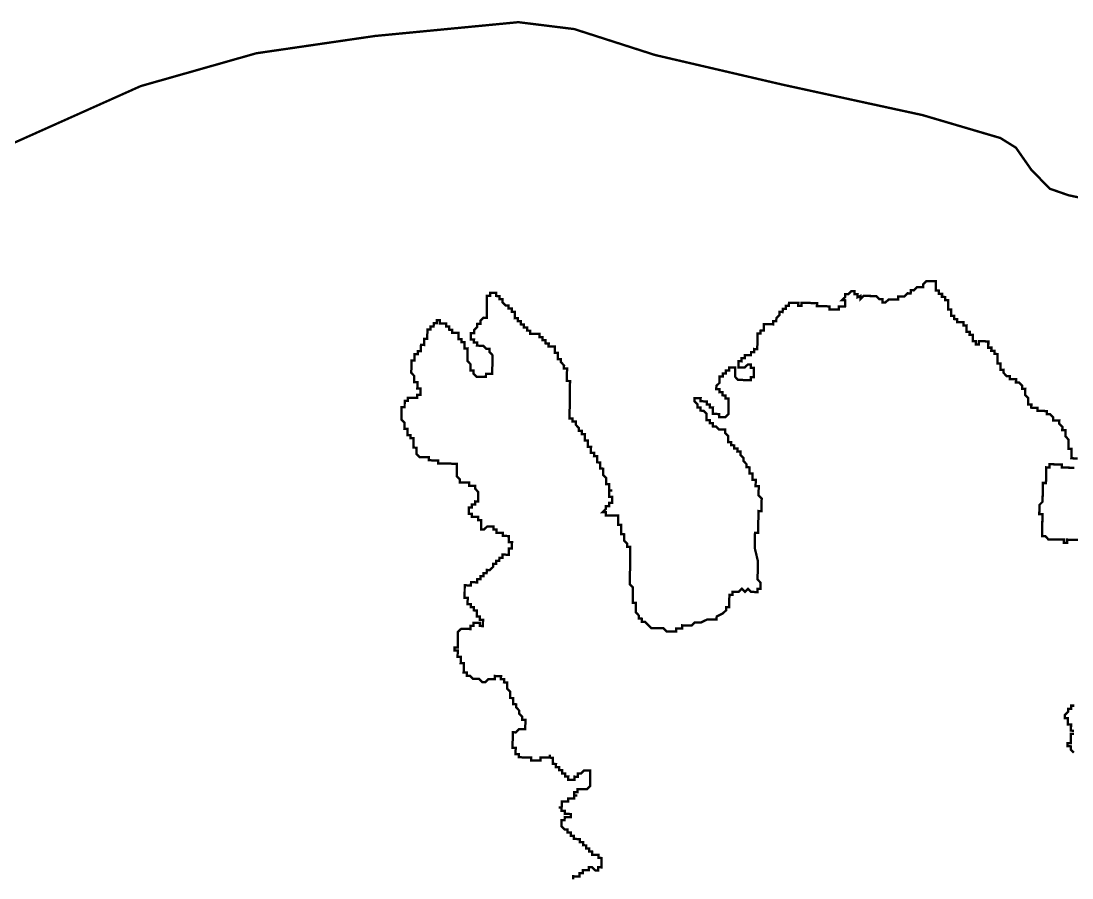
# Model space of a CAD drawing. Header units: metres. Extents: x 257673 to 289848, y 2129691 to 2228029.
# Drawn here: x 262998 to 264336, y 2172996 to 2174087 of the extents above; entities that cross this region are included whole.
import ezdxf

# ---------------------------------------------------------------- set-up
doc = ezdxf.new("R2010")
doc.units = ezdxf.units.M
doc.header["$MEASUREMENT"] = 0
doc.layers.add('HAZARDS LINE', color=1, linetype='Continuous')

msp = doc.modelspace()

# ---------------------------------------------------------------- linework, layer by layer
at = {"layer": 'HAZARDS LINE', "lineweight": 18}
for points in [[(262883, 2173884.8, 2.97, 2.97, 0), (263150.2, 2174004.5, 2.97, 2.97, 0), (263297.4, 2174046.3, 2.97, 2.97, 0), (263448.4, 2174068.3, 2.97, 2.97, 0), (263631.1, 2174085.9, 2.97, 2.97, 0), (263702.3, 2174077.1, 2.97, 2.97, 0), (263805.1, 2174044.1, 2.97, 2.97, 0), (263967.2, 2174006.4, 2.97, 2.97, 0), (264070, 2173984, 2.99, 2.99, 0), (264145.6, 2173967.6, 2.99, 2.99, 0), (264244.8, 2173938.4, 2.99, 2.99, 0), (264264.6, 2173926.1, 2.99, 2.99, 0), (264284.2, 2173898, 2.99, 2.99, 0), (264307.8, 2173873.8, 2.99, 2.99, 0), (264331.6, 2173865.5, 2.99, 2.99, 0), (264391.2, 2173852.7, 2.99, 2.99, 0)], [(264343.2, 2173530.4, 2.99, 2.99, 0), (264335.2, 2173530.5, 2.99, 2.99, 0), (264335.4, 2173542.5, 2.99, 2.99, 0), (264331.4, 2173542.5, 2.99, 2.99, 0), (264331.5, 2173554.5, 2.99, 2.99, 0), (264327.6, 2173558.5, 2.99, 2.99, 0), (264327.7, 2173566.5, 2.99, 2.99, 0), (264323.7, 2173566.5, 2.99, 2.99, 0), (264323.8, 2173570.5, 2.99, 2.99, 0), (264319.8, 2173574.6, 2.99, 2.99, 0), (264319.9, 2173578.6, 2.99, 2.99, 0), (264311.9, 2173578.7, 2.99, 2.99, 0), (264312, 2173582.6, 2.99, 2.99, 0), (264308, 2173586.7, 2.99, 2.99, 0), (264304, 2173586.7, 2.99, 2.99, 0), (264304.1, 2173590.7, 2.99, 2.99, 0), (264292.1, 2173590.9, 2.99, 2.99, 0), (264292.2, 2173594.9, 2.99, 2.99, 0), (264284.2, 2173595, 2.99, 2.99, 0), (264284.3, 2173599, 2.99, 2.99, 0), (264280.3, 2173599, 2.99, 2.99, 0), (264280.4, 2173607, 2.99, 2.99, 0), (264276.5, 2173611, 2.99, 2.99, 0), (264276.6, 2173619, 2.99, 2.99, 0), (264272.6, 2173619, 2.99, 2.99, 0), (264272.6, 2173623, 2.99, 2.99, 0), (264268.7, 2173627.1, 2.99, 2.99, 0), (264264.7, 2173627.1, 2.99, 2.99, 0), (264264.8, 2173631.1, 2.99, 2.99, 0), (264256.8, 2173631.2, 2.99, 2.99, 0), (264256.8, 2173635.2, 2.99, 2.99, 0), (264252.9, 2173635.2, 2.99, 2.99, 0), (264248.9, 2173639.3, 2.99, 2.99, 0), (264249, 2173643.3, 2.99, 2.99, 0), (264245, 2173643.3, 2.99, 2.99, 0), (264245.1, 2173651.3, 2.99, 2.99, 0), (264241.1, 2173651.4, 2.99, 2.99, 0), (264241.3, 2173663.3, 2.99, 2.99, 0), (264237.3, 2173663.4, 2.99, 2.99, 0), (264237.3, 2173667.3, 2.99, 2.99, 0), (264233.3, 2173667.4, 2.99, 2.99, 0), (264233.4, 2173671.4, 2.99, 2.99, 0), (264229.4, 2173671.4, 2.99, 2.99, 0), (264229.5, 2173675.4, 2.99, 2.99, 0), (264229.5, 2173679.4, 2.99, 2.99, 0), (264217.6, 2173679.6, 2.99, 2.99, 0), (264217.5, 2173675.6, 2.99, 2.99, 0), (264213.5, 2173675.6, 2.99, 2.99, 0), (264213.6, 2173679.6, 2.99, 2.99, 0), (264209.6, 2173679.7, 2.99, 2.99, 0), (264209.7, 2173687.6, 2.99, 2.99, 0), (264205.7, 2173687.7, 2.99, 2.99, 0), (264205.8, 2173691.7, 2.99, 2.99, 0), (264201.8, 2173691.7, 2.99, 2.99, 0), (264201.9, 2173699.7, 2.99, 2.99, 0), (264197.9, 2173699.8, 2.99, 2.99, 0), (264197.9, 2173703.7, 2.99, 2.99, 0), (264190, 2173703.8, 2.99, 2.99, 0), (264190, 2173707.8, 2.99, 2.99, 0), (264186, 2173707.9, 2.99, 2.99, 0), (264186.1, 2173711.9, 2.99, 2.99, 0), (264182.1, 2173711.9, 2.99, 2.99, 0), (264182.2, 2173719.9, 2.99, 2.99, 0), (264178.2, 2173719.9, 2.99, 2.99, 0), (264178.4, 2173731.9, 2.99, 2.99, 0), (264174.4, 2173732, 2.99, 2.99, 0), (264174.4, 2173735.9, 2.99, 2.99, 0), (264170.5, 2173736, 2.99, 2.99, 0), (264170.5, 2173740, 2.99, 2.99, 0), (264166.5, 2173740, 2.99, 2.99, 0), (264166.6, 2173744, 2.99, 2.99, 0), (264162.6, 2173744.1, 2.99, 2.99, 0), (264162.7, 2173756, 2.99, 2.99, 0), (264150.8, 2173756.2, 2.99, 2.99, 0), (264146.7, 2173752.3, 2.99, 2.99, 0), (264146.7, 2173748.3, 2.99, 2.99, 0), (264138.7, 2173748.4, 2.99, 2.99, 0), (264134.7, 2173744.4, 2.99, 2.99, 0), (264130.7, 2173744.5, 2.99, 2.99, 0), (264130.6, 2173740.5, 2.99, 2.99, 0), (264126.7, 2173740.6, 2.99, 2.99, 0), (264122.6, 2173736.6, 2.99, 2.99, 0), (264114.7, 2173736.7, 2.99, 2.99, 0), (264114.6, 2173732.7, 2.99, 2.99, 0), (264102.6, 2173732.9, 2.99, 2.99, 0), (264098.6, 2173729, 2.99, 2.99, 0), (264094.6, 2173729, 2.99, 2.99, 0), (264094.7, 2173733, 2.99, 2.99, 0), (264090.7, 2173733, 2.99, 2.99, 0), (264086.8, 2173737.1, 2.99, 2.99, 0), (264070.8, 2173737.3, 2.99, 2.99, 0), (264066.8, 2173733.4, 2.99, 2.99, 0), (264066.8, 2173737.3, 2.97, 2.97, 0), (264063, 2173735.5, 2.97, 2.97, 0), (264063.1, 2173739.5, 2.97, 2.97, 0), (264059.1, 2173739.5, 2.97, 2.97, 0), (264059.2, 2173743.5, 2.97, 2.97, 0), (264055.2, 2173743.5, 2.97, 2.97, 0), (264051.2, 2173739.6, 2.97, 2.97, 0), (264047.2, 2173739.7, 2.97, 2.97, 0), (264047.2, 2173735.7, 2.97, 2.97, 0), (264043.2, 2173731.8, 2.97, 2.97, 0), (264047.1, 2173731.7, 2.97, 2.97, 0), (264047, 2173723.8, 2.97, 2.97, 0), (264039.1, 2173723.9, 2.97, 2.97, 0), (264039, 2173719.9, 2.97, 2.97, 0), (264027.1, 2173720.1, 2.97, 2.97, 0), (264027.2, 2173724, 2.97, 2.97, 0), (264011.3, 2173724.2, 2.97, 2.97, 0), (264011.4, 2173728.2, 2.97, 2.97, 0), (263991.6, 2173728.4, 2.97, 2.97, 0), (263991.5, 2173724.5, 2.97, 2.97, 0), (263987.5, 2173724.5, 2.97, 2.97, 0), (263987.6, 2173728.5, 2.97, 2.97, 0), (263975.7, 2173728.6, 2.97, 2.97, 0), (263975.6, 2173724.7, 2.97, 2.97, 0), (263971.7, 2173724.7, 2.97, 2.97, 0), (263971.6, 2173720.8, 2.97, 2.97, 0), (263967.7, 2173720.8, 2.97, 2.97, 0), (263967.6, 2173716.8, 2.97, 2.97, 0), (263963.7, 2173716.9, 2.97, 2.97, 0), (263963.6, 2173712.9, 2.97, 2.97, 0), (263959.6, 2173709, 2.97, 2.97, 0), (263959.5, 2173705, 2.97, 2.97, 0), (263955.6, 2173705.1, 2.97, 2.97, 0), (263955.5, 2173701.1, 2.97, 2.97, 0), (263943.6, 2173701.3, 2.97, 2.97, 0), (263943.5, 2173693.3, 2.97, 2.97, 0), (263939.6, 2173693.4, 2.97, 2.97, 0), (263939.5, 2173689.4, 2.97, 2.97, 0), (263935.6, 2173689.5, 2.97, 2.97, 0), (263935.3, 2173669.6, 2.97, 2.97, 0), (263931.3, 2173669.7, 2.97, 2.97, 0), (263931.3, 2173665.7, 2.97, 2.97, 0), (263927.3, 2173665.8, 2.97, 2.97, 0), (263927.3, 2173661.8, 2.97, 2.97, 0), (263919.4, 2173661.9, 2.97, 2.97, 0), (263919.3, 2173657.9, 2.97, 2.97, 0), (263915.3, 2173658, 2.97, 2.97, 0), (263915.3, 2173654, 2.97, 2.97, 0), (263911.3, 2173654.1, 2.97, 2.97, 0), (263911.2, 2173646.1, 2.97, 2.97, 0), (263919.2, 2173646, 2.97, 2.97, 0), (263923.2, 2173649.9, 2.97, 2.97, 0), (263927.1, 2173649.9, 2.97, 2.97, 0), (263927.1, 2173645.9, 2.97, 2.97, 0), (263931.1, 2173645.9, 2.97, 2.97, 0), (263930.9, 2173634, 2.97, 2.97, 0), (263926.9, 2173634, 2.97, 2.97, 0), (263926.9, 2173630.1, 2.97, 2.97, 0), (263911, 2173630.3, 2.97, 2.97, 0), (263907.1, 2173634.3, 2.97, 2.97, 0), (263907.3, 2173646.2, 2.97, 2.97, 0), (263899.3, 2173646.3, 2.97, 2.97, 0), (263899.3, 2173642.3, 2.97, 2.97, 0), (263895.3, 2173642.4, 2.97, 2.97, 0), (263895.3, 2173638.4, 2.97, 2.97, 0), (263891.3, 2173638.4, 2.97, 2.97, 0), (263891.3, 2173634.5, 2.97, 2.97, 0), (263887.3, 2173634.5, 2.97, 2.97, 0), (263887.2, 2173626.6, 2.97, 2.97, 0), (263883.2, 2173622.7, 2.97, 2.97, 0), (263883.1, 2173618.7, 2.97, 2.97, 0), (263887.1, 2173618.7, 2.97, 2.97, 0), (263887, 2173614.7, 2.97, 2.97, 0), (263891, 2173614.6, 2.97, 2.97, 0), (263891, 2173610.7, 2.97, 2.97, 0), (263894.9, 2173610.6, 2.97, 2.97, 0), (263894.9, 2173606.7, 2.97, 2.97, 0), (263898.8, 2173606.6, 2.97, 2.97, 0), (263898.6, 2173586.8, 2.97, 2.97, 0), (263894.6, 2173582.9, 2.97, 2.97, 0), (263886.7, 2173583, 2.97, 2.97, 0), (263886.7, 2173586.9, 2.97, 2.97, 0), (263878.8, 2173587, 2.97, 2.97, 0), (263878.9, 2173595, 2.97, 2.97, 0), (263874.9, 2173595, 2.97, 2.97, 0), (263875, 2173599, 2.97, 2.97, 0), (263871, 2173599, 2.97, 2.97, 0), (263871, 2173603, 2.97, 2.97, 0), (263863.1, 2173603.1, 2.97, 2.97, 0), (263863.2, 2173607, 2.97, 2.97, 0), (263855.2, 2173607.1, 2.97, 2.97, 0), (263855.2, 2173603.2, 2.97, 2.97, 0), (263859.1, 2173599.2, 2.97, 2.97, 0), (263859, 2173595.2, 2.97, 2.97, 0), (263863, 2173595.2, 2.97, 2.97, 0), (263863, 2173591.2, 2.97, 2.97, 0), (263866.9, 2173591.1, 2.97, 2.97, 0), (263870.8, 2173587.1, 2.97, 2.97, 0), (263870.7, 2173579.2, 2.97, 2.97, 0), (263874.7, 2173579.1, 2.97, 2.97, 0), (263874.7, 2173575.2, 2.97, 2.97, 0), (263878.6, 2173575.1, 2.97, 2.97, 0), (263878.6, 2173571.2, 2.97, 2.97, 0), (263882.5, 2173571.1, 2.97, 2.97, 0), (263886.5, 2173567.1, 2.97, 2.97, 0), (263894.4, 2173567, 2.97, 2.97, 0), (263894.3, 2173563, 2.97, 2.97, 0), (263898.3, 2173559, 2.97, 2.97, 0), (263898.2, 2173551.1, 2.97, 2.97, 0), (263902.1, 2173551, 2.97, 2.97, 0), (263902.1, 2173547.1, 2.97, 2.97, 0), (263906, 2173547, 2.97, 2.97, 0), (263906, 2173543.1, 2.97, 2.97, 0), (263910, 2173543, 2.97, 2.97, 0), (263909.9, 2173539, 2.97, 2.97, 0), (263913.9, 2173539, 2.97, 2.97, 0), (263913.8, 2173535, 2.97, 2.97, 0), (263917.8, 2173531, 2.97, 2.97, 0), (263917.7, 2173527, 2.97, 2.97, 0), (263921.6, 2173523, 2.97, 2.97, 0), (263921.6, 2173519.1, 2.97, 2.97, 0), (263925.5, 2173519, 2.97, 2.97, 0), (263925.4, 2173511.1, 2.97, 2.97, 0), (263929.4, 2173511, 2.97, 2.97, 0), (263929.3, 2173503.1, 2.97, 2.97, 0), (263933.3, 2173503.1, 2.97, 2.97, 0), (263933.2, 2173495.1, 2.97, 2.97, 0), (263937.1, 2173495.1, 2.97, 2.97, 0), (263937, 2173483.2, 2.97, 2.97, 0), (263940.9, 2173479.2, 2.97, 2.97, 0), (263940.7, 2173463.3, 2.97, 2.97, 0), (263936.8, 2173463.4, 2.97, 2.97, 0), (263936.4, 2173435.6, 2.97, 2.97, 0), (263932.4, 2173435.6, 2.97, 2.97, 0), (263932.2, 2173415.8, 2.97, 2.97, 0), (263936, 2173399.9, 2.97, 2.97, 0), (263935.7, 2173376.1, 2.97, 2.97, 0), (263939.6, 2173372.1, 2.97, 2.97, 0), (263939.5, 2173364.2, 2.97, 2.97, 0), (263935.5, 2173364.2, 2.97, 2.97, 0), (263935.5, 2173360.2, 2.97, 2.97, 0), (263927.6, 2173360.3, 2.97, 2.97, 0), (263923.6, 2173364.3, 2.97, 2.97, 0), (263919.6, 2173360.4, 2.97, 2.97, 0), (263915.7, 2173364.4, 2.97, 2.97, 0), (263911.7, 2173360.5, 2.97, 2.97, 0), (263903.8, 2173360.6, 2.97, 2.97, 0), (263903.7, 2173356.7, 2.97, 2.97, 0), (263899.8, 2173356.7, 2.97, 2.97, 0), (263899.7, 2173352.7, 2.97, 2.97, 0), (263899.7, 2173348.8, 2.97, 2.97, 0), (263899.6, 2173344.8, 2.97, 2.97, 0), (263899.6, 2173340.8, 2.97, 2.97, 0), (263895.6, 2173340.9, 2.97, 2.97, 0), (263895.5, 2173336.9, 2.97, 2.97, 0), (263891.5, 2173333, 2.97, 2.97, 0), (263883.6, 2173329.1, 2.97, 2.97, 0), (263883.5, 2173325.2, 2.97, 2.97, 0), (263879.5, 2173325.2, 2.97, 2.97, 0), (263875.6, 2173325.3, 2.97, 2.97, 0), (263871.6, 2173325.3, 2.97, 2.97, 0), (263863.6, 2173321.4, 2.97, 2.97, 0), (263859.7, 2173321.5, 2.97, 2.97, 0), (263855.7, 2173321.5, 2.97, 2.97, 0), (263851.7, 2173317.6, 2.97, 2.97, 0), (263847.7, 2173317.7, 2.97, 2.97, 0), (263843.8, 2173317.7, 2.97, 2.97, 0), (263839.8, 2173317.8, 2.97, 2.97, 0), (263839.7, 2173313.8, 2.97, 2.97, 0), (263835.8, 2173313.9, 2.97, 2.97, 0), (263831.8, 2173313.9, 2.97, 2.97, 0), (263831.8, 2173309.9, 2.97, 2.97, 0), (263827.8, 2173310, 2.97, 2.97, 0), (263823.8, 2173310, 2.97, 2.97, 0), (263819.9, 2173310.1, 2.97, 2.97, 0), (263815.9, 2173314.1, 2.97, 2.97, 0), (263800.1, 2173314.3, 2.97, 2.97, 0), (263792.3, 2173322.3, 2.97, 2.97, 0), (263788.3, 2173322.4, 2.97, 2.97, 0), (263788.3, 2173326.3, 2.97, 2.97, 0), (263784.4, 2173326.4, 2.97, 2.97, 0), (263784.4, 2173330.4, 2.97, 2.97, 0), (263780.5, 2173334.4, 2.97, 2.97, 0), (263780.6, 2173338.3, 2.97, 2.97, 0), (263780.6, 2173342.3, 2.97, 2.97, 0), (263780.6, 2173346.3, 2.97, 2.97, 0), (263776.7, 2173346.3, 2.97, 2.97, 0), (263776.7, 2173350.3, 2.97, 2.97, 0), (263776.8, 2173354.2, 2.97, 2.97, 0), (263776.8, 2173358.2, 2.97, 2.97, 0), (263776.9, 2173362.2, 2.97, 2.97, 0), (263776.9, 2173366.1, 2.97, 2.97, 0), (263773, 2173370.2, 2.97, 2.97, 0), (263773.1, 2173374.1, 2.97, 2.97, 0), (263773.1, 2173378.1, 2.97, 2.97, 0), (263773.2, 2173382.1, 2.97, 2.97, 0), (263773.2, 2173386, 2.97, 2.97, 0), (263773.3, 2173390, 2.97, 2.97, 0), (263773.3, 2173394, 2.97, 2.97, 0), (263773.3, 2173397.9, 2.97, 2.97, 0), (263773.4, 2173401.9, 2.97, 2.97, 0), (263773.4, 2173405.8, 2.97, 2.97, 0), (263773.5, 2173409.8, 2.97, 2.97, 0), (263773.5, 2173413.8, 2.97, 2.97, 0), (263773.6, 2173417.7, 2.97, 2.97, 0), (263769.6, 2173417.8, 2.97, 2.97, 0), (263769.7, 2173421.8, 2.97, 2.97, 0), (263765.8, 2173425.8, 2.97, 2.97, 0), (263765.8, 2173429.7, 2.97, 2.97, 0), (263765.9, 2173433.7, 2.97, 2.97, 0), (263761.9, 2173433.8, 2.97, 2.97, 0), (263761.9, 2173437.7, 2.97, 2.97, 0), (263762, 2173441.7, 2.97, 2.97, 0), (263762, 2173445.7, 2.97, 2.97, 0), (263758.1, 2173445.7, 2.97, 2.97, 0), (263758.1, 2173449.7, 2.97, 2.97, 0), (263758.2, 2173453.6, 2.97, 2.97, 0), (263758.2, 2173457.6, 2.97, 2.97, 0), (263754.2, 2173457.7, 2.97, 2.97, 0), (263750.3, 2173457.7, 2.97, 2.97, 0), (263746.3, 2173457.7, 2.97, 2.97, 0), (263742.4, 2173457.8, 2.97, 2.97, 0), (263742.4, 2173461.8, 2.97, 2.97, 0), (263738.4, 2173461.8, 2.97, 2.97, 0), (263742.4, 2173465.7, 2.97, 2.97, 0), (263742.5, 2173469.7, 2.97, 2.97, 0), (263746.5, 2173469.6, 2.97, 2.97, 0), (263746.5, 2173473.6, 2.97, 2.97, 0), (263750.5, 2173473.6, 2.97, 2.97, 0), (263750.5, 2173477.5, 2.97, 2.97, 0), (263750.6, 2173481.5, 2.97, 2.97, 0), (263746.6, 2173481.5, 2.97, 2.97, 0), (263746.7, 2173485.5, 2.97, 2.97, 0), (263746.7, 2173489.5, 2.97, 2.97, 0), (263750.7, 2173489.4, 2.97, 2.97, 0), (263746.7, 2173489.5, 2.97, 2.97, 0), (263746.8, 2173493.4, 2.97, 2.97, 0), (263746.8, 2173497.4, 2.97, 2.97, 0), (263742.8, 2173497.5, 2.97, 2.97, 0), (263742.9, 2173501.4, 2.97, 2.97, 0), (263742.9, 2173505.4, 2.97, 2.97, 0), (263739, 2173509.4, 2.97, 2.97, 0), (263739.1, 2173513.4, 2.97, 2.97, 0), (263739.1, 2173517.3, 2.97, 2.97, 0), (263735.2, 2173517.4, 2.97, 2.97, 0), (263735.2, 2173521.3, 2.97, 2.97, 0), (263735.2, 2173525.3, 2.97, 2.97, 0), (263731.3, 2173525.4, 2.97, 2.97, 0), (263731.3, 2173529.3, 2.97, 2.97, 0), (263731.4, 2173533.3, 2.97, 2.97, 0), (263727.4, 2173533.3, 2.97, 2.97, 0), (263727.5, 2173537.3, 2.97, 2.97, 0), (263723.5, 2173537.4, 2.97, 2.97, 0), (263723.5, 2173541.3, 2.97, 2.97, 0), (263723.6, 2173545.3, 2.97, 2.97, 0), (263719.6, 2173545.3, 2.97, 2.97, 0), (263719.7, 2173549.3, 2.97, 2.97, 0), (263719.7, 2173553.3, 2.97, 2.97, 0), (263715.8, 2173553.3, 2.97, 2.97, 0), (263715.8, 2173557.3, 2.97, 2.97, 0), (263715.9, 2173561.3, 2.97, 2.97, 0), (263711.9, 2173561.3, 2.97, 2.97, 0), (263711.9, 2173565.3, 2.97, 2.97, 0), (263708, 2173565.3, 2.97, 2.97, 0), (263708, 2173569.3, 2.97, 2.97, 0), (263704.1, 2173573.3, 2.97, 2.97, 0), (263704.2, 2173577.3, 2.97, 2.97, 0), (263700.2, 2173577.3, 2.97, 2.97, 0), (263700.2, 2173581.3, 2.97, 2.97, 0), (263696.3, 2173581.3, 2.97, 2.97, 0), (263696.3, 2173585.3, 2.97, 2.97, 0), (263696.4, 2173589.3, 2.97, 2.97, 0), (263696.4, 2173593.2, 2.97, 2.97, 0), (263696.5, 2173597.2, 2.97, 2.97, 0), (263696.5, 2173601.2, 2.97, 2.97, 0), (263696.6, 2173605.1, 2.97, 2.97, 0), (263696.6, 2173609.1, 2.97, 2.97, 0), (263696.7, 2173613.1, 2.97, 2.97, 0), (263696.7, 2173617, 2.97, 2.97, 0), (263696.8, 2173621, 2.97, 2.97, 0), (263696.8, 2173624.9, 2.97, 2.97, 0), (263696.9, 2173628.9, 2.97, 2.97, 0), (263692.9, 2173629, 2.97, 2.97, 0), (263692.9, 2173632.9, 2.97, 2.97, 0), (263693, 2173636.9, 2.97, 2.97, 0), (263693, 2173640.9, 2.97, 2.97, 0), (263693.1, 2173644.8, 2.97, 2.97, 0), (263689.1, 2173644.9, 2.97, 2.97, 0), (263689.2, 2173648.8, 2.97, 2.97, 0), (263685.3, 2173652.9, 2.97, 2.97, 0), (263685.3, 2173656.8, 2.97, 2.97, 0), (263681.3, 2173656.9, 2.97, 2.97, 0), (263681.4, 2173660.8, 2.97, 2.97, 0), (263681.4, 2173664.8, 2.97, 2.97, 0), (263677.5, 2173664.9, 2.97, 2.97, 0), (263677.5, 2173668.8, 2.97, 2.97, 0), (263677.6, 2173672.8, 2.97, 2.97, 0), (263673.6, 2173672.8, 2.97, 2.97, 0), (263669.6, 2173672.9, 2.97, 2.97, 0), (263669.7, 2173676.8, 2.97, 2.97, 0), (263665.7, 2173676.9, 2.97, 2.97, 0), (263665.8, 2173680.9, 2.97, 2.97, 0), (263661.8, 2173680.9, 2.97, 2.97, 0), (263661.8, 2173684.9, 2.97, 2.97, 0), (263657.9, 2173684.9, 2.97, 2.97, 0), (263657.9, 2173688.9, 2.97, 2.97, 0), (263654, 2173688.9, 2.97, 2.97, 0), (263650, 2173689, 2.97, 2.97, 0), (263646, 2173689, 2.97, 2.97, 0), (263646.1, 2173693, 2.97, 2.97, 0), (263642.1, 2173693.1, 2.97, 2.97, 0), (263642.2, 2173697, 2.97, 2.97, 0), (263638.2, 2173697.1, 2.97, 2.97, 0), (263638.2, 2173701, 2.97, 2.97, 0), (263634.3, 2173701.1, 2.97, 2.97, 0), (263634.3, 2173705, 2.97, 2.97, 0), (263630.4, 2173705.1, 2.97, 2.97, 0), (263630.4, 2173709.1, 2.97, 2.97, 0), (263626.4, 2173709.1, 2.97, 2.97, 0), (263626.5, 2173713.1, 2.97, 2.97, 0), (263626.5, 2173717, 2.97, 2.97, 0), (263622.6, 2173717.1, 2.97, 2.97, 0), (263622.6, 2173721.1, 2.97, 2.97, 0), (263618.7, 2173721.1, 2.97, 2.97, 0), (263618.7, 2173725.1, 2.97, 2.97, 0), (263614.7, 2173725.1, 2.97, 2.97, 0), (263610.8, 2173729.1, 2.97, 2.97, 0), (263610.9, 2173733.1, 2.97, 2.97, 0), (263606.9, 2173733.1, 2.97, 2.97, 0), (263607, 2173737.1, 2.97, 2.97, 0), (263603, 2173737.2, 2.97, 2.97, 0), (263603, 2173741.1, 2.97, 2.97, 0), (263599.1, 2173741.2, 2.97, 2.97, 0), (263595.1, 2173741.2, 2.97, 2.97, 0), (263595.1, 2173737.3, 2.97, 2.97, 0), (263591.1, 2173737.3, 2.97, 2.97, 0), (263591.1, 2173733.3, 2.97, 2.97, 0), (263591, 2173729.4, 2.97, 2.97, 0), (263591, 2173725.4, 2.97, 2.97, 0), (263590.9, 2173721.4, 2.97, 2.97, 0), (263590.9, 2173717.5, 2.97, 2.97, 0), (263590.8, 2173713.5, 2.97, 2.97, 0), (263590.8, 2173709.5, 2.97, 2.97, 0), (263586.8, 2173709.6, 2.97, 2.97, 0), (263582.8, 2173705.7, 2.97, 2.97, 0), (263582.7, 2173701.7, 2.97, 2.97, 0), (263578.8, 2173701.8, 2.97, 2.97, 0), (263578.7, 2173697.8, 2.97, 2.97, 0), (263574.7, 2173693.9, 2.97, 2.97, 0), (263574.7, 2173689.9, 2.97, 2.97, 0), (263570.7, 2173690, 2.97, 2.97, 0), (263570.6, 2173686, 2.97, 2.97, 0), (263570.6, 2173682, 2.97, 2.97, 0), (263574.6, 2173682, 2.97, 2.97, 0), (263574.5, 2173678, 2.97, 2.97, 0), (263578.5, 2173678, 2.97, 2.97, 0), (263578.4, 2173674, 2.97, 2.97, 0), (263582.4, 2173673.9, 2.97, 2.97, 0), (263586.4, 2173673.9, 2.97, 2.97, 0), (263590.3, 2173669.9, 2.97, 2.97, 0), (263594.2, 2173669.8, 2.97, 2.97, 0), (263594.2, 2173665.9, 2.97, 2.97, 0), (263598.1, 2173661.9, 2.97, 2.97, 0), (263598.1, 2173657.9, 2.97, 2.97, 0), (263598, 2173653.9, 2.97, 2.97, 0), (263598, 2173650, 2.97, 2.97, 0), (263597.9, 2173646, 2.97, 2.97, 0), (263597.9, 2173642, 2.97, 2.97, 0), (263597.8, 2173638.1, 2.97, 2.97, 0), (263593.9, 2173638.1, 2.97, 2.97, 0), (263589.9, 2173638.2, 2.97, 2.97, 0), (263589.8, 2173634.2, 2.97, 2.97, 0), (263585.9, 2173634.2, 2.97, 2.97, 0), (263581.9, 2173634.3, 2.97, 2.97, 0), (263577.9, 2173634.3, 2.97, 2.97, 0), (263574, 2173638.4, 2.97, 2.97, 0), (263574.1, 2173642.3, 2.97, 2.97, 0), (263570.1, 2173642.4, 2.97, 2.97, 0), (263570.2, 2173646.3, 2.97, 2.97, 0), (263570.2, 2173650.3, 2.97, 2.97, 0), (263566.3, 2173654.3, 2.97, 2.97, 0), (263566.3, 2173658.3, 2.97, 2.97, 0), (263566.4, 2173662.2, 2.97, 2.97, 0), (263566.4, 2173666.2, 2.97, 2.97, 0), (263566.5, 2173670.2, 2.97, 2.97, 0), (263562.5, 2173670.2, 2.97, 2.97, 0), (263562.6, 2173674.2, 2.97, 2.97, 0), (263562.6, 2173678.2, 2.97, 2.97, 0), (263558.7, 2173678.2, 2.97, 2.97, 0), (263558.7, 2173682.2, 2.97, 2.97, 0), (263554.7, 2173682.2, 2.97, 2.97, 0), (263554.8, 2173686.2, 2.97, 2.97, 0), (263554.8, 2173690.2, 2.97, 2.97, 0), (263550.9, 2173690.2, 2.97, 2.97, 0), (263546.9, 2173690.2, 2.97, 2.97, 0), (263546.9, 2173694.2, 2.97, 2.97, 0), (263543, 2173694.3, 2.97, 2.97, 0), (263543, 2173698.2, 2.97, 2.97, 0), (263539.1, 2173698.3, 2.97, 2.97, 0), (263539.1, 2173702.2, 2.97, 2.97, 0), (263535.1, 2173702.3, 2.97, 2.97, 0), (263531.2, 2173702.3, 2.97, 2.97, 0), (263531.2, 2173706.3, 2.97, 2.97, 0), (263527.3, 2173706.4, 2.97, 2.97, 0), (263527.2, 2173702.4, 2.97, 2.97, 0), (263523.3, 2173702.4, 2.97, 2.97, 0), (263523.2, 2173698.5, 2.97, 2.97, 0), (263519.2, 2173698.5, 2.97, 2.97, 0), (263519.2, 2173694.6, 2.97, 2.97, 0), (263515.2, 2173694.6, 2.97, 2.97, 0), (263515.2, 2173690.6, 2.97, 2.97, 0), (263515.1, 2173686.7, 2.97, 2.97, 0), (263515.1, 2173682.7, 2.97, 2.97, 0), (263511.1, 2173682.8, 2.97, 2.97, 0), (263511.1, 2173678.8, 2.97, 2.97, 0), (263511, 2173674.8, 2.97, 2.97, 0), (263507.1, 2173674.9, 2.97, 2.97, 0), (263507, 2173670.9, 2.97, 2.97, 0), (263507, 2173666.9, 2.97, 2.97, 0), (263503, 2173667, 2.97, 2.97, 0), (263502.9, 2173663, 2.97, 2.97, 0), (263499, 2173663.1, 2.97, 2.97, 0), (263498.9, 2173659.1, 2.97, 2.97, 0), (263498.9, 2173655.1, 2.97, 2.97, 0), (263494.9, 2173655.2, 2.97, 2.97, 0), (263494.9, 2173651.2, 2.97, 2.97, 0), (263494.8, 2173647.3, 2.97, 2.97, 0), (263494.8, 2173643.3, 2.97, 2.97, 0), (263494.7, 2173639.3, 2.97, 2.97, 0), (263498.6, 2173635.3, 2.97, 2.97, 0), (263498.6, 2173631.3, 2.97, 2.97, 0), (263498.5, 2173627.4, 2.97, 2.97, 0), (263502.5, 2173627.3, 2.97, 2.97, 0), (263502.5, 2173623.4, 2.97, 2.97, 0), (263502.4, 2173619.4, 2.97, 2.97, 0), (263506.4, 2173619.3, 2.97, 2.97, 0), (263506.3, 2173615.4, 2.97, 2.97, 0), (263506.3, 2173611.4, 2.97, 2.97, 0), (263502.3, 2173611.5, 2.97, 2.97, 0), (263502.3, 2173607.5, 2.97, 2.97, 0), (263498.3, 2173607.5, 2.97, 2.97, 0), (263494.3, 2173607.6, 2.97, 2.97, 0), (263490.4, 2173607.6, 2.97, 2.97, 0), (263490.3, 2173603.7, 2.97, 2.97, 0), (263486.4, 2173603.7, 2.97, 2.97, 0), (263486.3, 2173599.8, 2.97, 2.97, 0), (263486.3, 2173595.8, 2.97, 2.97, 0), (263482.3, 2173595.8, 2.97, 2.97, 0), (263482.2, 2173591.9, 2.97, 2.97, 0), (263482.2, 2173587.9, 2.97, 2.97, 0), (263482.1, 2173583.9, 2.97, 2.97, 0), (263482.1, 2173580, 2.97, 2.97, 0), (263486, 2173576, 2.97, 2.97, 0), (263486, 2173572, 2.97, 2.97, 0), (263485.9, 2173568, 2.97, 2.97, 0), (263489.9, 2173568, 2.97, 2.97, 0), (263489.8, 2173564, 2.97, 2.97, 0), (263489.8, 2173560.1, 2.97, 2.97, 0), (263493.7, 2173560, 2.97, 2.97, 0), (263493.7, 2173556, 2.97, 2.97, 0), (263497.7, 2173556, 2.97, 2.97, 0), (263497.6, 2173552, 2.97, 2.97, 0), (263497.6, 2173548.1, 2.97, 2.97, 0), (263497.5, 2173544.1, 2.97, 2.97, 0), (263501.5, 2173544, 2.97, 2.97, 0), (263501.4, 2173540.1, 2.97, 2.97, 0), (263501.4, 2173536.1, 2.97, 2.97, 0), (263505.3, 2173532.1, 2.97, 2.97, 0), (263509.3, 2173532, 2.97, 2.97, 0), (263513.2, 2173532, 2.97, 2.97, 0), (263517.2, 2173531.9, 2.97, 2.97, 0), (263517.2, 2173528, 2.97, 2.97, 0), (263521.1, 2173527.9, 2.97, 2.97, 0), (263525.1, 2173527.9, 2.97, 2.97, 0), (263529, 2173527.8, 2.97, 2.97, 0), (263529, 2173523.9, 2.97, 2.97, 0), (263533, 2173523.8, 2.97, 2.97, 0), (263536.9, 2173523.8, 2.97, 2.97, 0), (263540.9, 2173523.7, 2.97, 2.97, 0), (263544.9, 2173523.7, 2.97, 2.97, 0), (263548.8, 2173523.6, 2.97, 2.97, 0), (263552.8, 2173523.6, 2.97, 2.97, 0), (263552.7, 2173519.6, 2.97, 2.97, 0), (263552.7, 2173515.6, 2.97, 2.97, 0), (263552.6, 2173511.7, 2.97, 2.97, 0), (263552.6, 2173507.7, 2.97, 2.97, 0), (263556.5, 2173503.7, 2.97, 2.97, 0), (263556.5, 2173499.7, 2.97, 2.97, 0), (263560.4, 2173499.7, 2.97, 2.97, 0), (263564.4, 2173499.6, 2.97, 2.97, 0), (263568.4, 2173499.6, 2.97, 2.97, 0), (263568.3, 2173495.6, 2.97, 2.97, 0), (263572.3, 2173495.6, 2.97, 2.97, 0), (263576.2, 2173495.5, 2.97, 2.97, 0), (263576.2, 2173491.6, 2.97, 2.97, 0), (263580.1, 2173487.5, 2.97, 2.97, 0), (263580.1, 2173483.6, 2.97, 2.97, 0), (263580, 2173479.6, 2.97, 2.97, 0), (263580, 2173475.6, 2.97, 2.97, 0), (263576, 2173475.7, 2.97, 2.97, 0), (263576, 2173471.7, 2.97, 2.97, 0), (263572, 2173471.8, 2.97, 2.97, 0), (263571.9, 2173467.8, 2.97, 2.97, 0), (263568, 2173467.9, 2.97, 2.97, 0), (263567.9, 2173463.9, 2.97, 2.97, 0), (263567.9, 2173459.9, 2.97, 2.97, 0), (263571.8, 2173459.9, 2.97, 2.97, 0), (263571.8, 2173455.9, 2.97, 2.97, 0), (263575.8, 2173455.9, 2.97, 2.97, 0), (263579.7, 2173455.8, 2.97, 2.97, 0), (263579.7, 2173451.9, 2.97, 2.97, 0), (263583.6, 2173451.8, 2.97, 2.97, 0), (263583.6, 2173447.8, 2.97, 2.97, 0), (263583.5, 2173443.9, 2.97, 2.97, 0), (263583.5, 2173439.9, 2.97, 2.97, 0), (263587.5, 2173439.9, 2.97, 2.97, 0), (263591.5, 2173443.8, 2.97, 2.97, 0), (263595.4, 2173443.7, 2.97, 2.97, 0), (263599.4, 2173443.7, 2.97, 2.97, 0), (263599.4, 2173439.7, 2.97, 2.97, 0), (263603.3, 2173439.7, 2.97, 2.97, 0), (263603.3, 2173435.7, 2.97, 2.97, 0), (263607.2, 2173435.6, 2.97, 2.97, 0), (263611.2, 2173435.6, 2.97, 2.97, 0), (263611.2, 2173431.6, 2.97, 2.97, 0), (263615.1, 2173431.6, 2.97, 2.97, 0), (263619.1, 2173431.5, 2.97, 2.97, 0), (263619, 2173427.6, 2.97, 2.97, 0), (263619, 2173423.6, 2.97, 2.97, 0), (263623, 2173423.6, 2.97, 2.97, 0), (263622.9, 2173419.6, 2.97, 2.97, 0), (263622.9, 2173415.6, 2.97, 2.97, 0), (263618.9, 2173415.7, 2.97, 2.97, 0), (263618.8, 2173411.7, 2.97, 2.97, 0), (263618.8, 2173407.7, 2.97, 2.97, 0), (263614.8, 2173407.8, 2.97, 2.97, 0), (263610.9, 2173407.8, 2.97, 2.97, 0), (263610.8, 2173403.9, 2.97, 2.97, 0), (263606.9, 2173403.9, 2.97, 2.97, 0), (263606.8, 2173400, 2.97, 2.97, 0), (263602.8, 2173400, 2.97, 2.97, 0), (263602.8, 2173396, 2.97, 2.97, 0), (263598.8, 2173396.1, 2.97, 2.97, 0), (263598.8, 2173392.1, 2.97, 2.97, 0), (263594.8, 2173388.2, 2.97, 2.97, 0), (263590.8, 2173388.3, 2.97, 2.97, 0), (263590.7, 2173384.3, 2.97, 2.97, 0), (263586.8, 2173384.3, 2.97, 2.97, 0), (263586.7, 2173380.4, 2.97, 2.97, 0), (263582.8, 2173380.4, 2.97, 2.97, 0), (263582.7, 2173376.5, 2.97, 2.97, 0), (263578.8, 2173376.5, 2.97, 2.97, 0), (263578.7, 2173372.5, 2.97, 2.97, 0), (263574.7, 2173372.6, 2.97, 2.97, 0), (263570.8, 2173372.6, 2.97, 2.97, 0), (263570.7, 2173368.7, 2.97, 2.97, 0), (263566.8, 2173368.7, 2.97, 2.97, 0), (263562.8, 2173368.8, 2.97, 2.97, 0), (263562.7, 2173364.8, 2.97, 2.97, 0), (263562.7, 2173360.8, 2.97, 2.97, 0), (263562.6, 2173356.9, 2.97, 2.97, 0), (263562.6, 2173352.9, 2.97, 2.97, 0), (263566.6, 2173352.8, 2.97, 2.97, 0), (263566.5, 2173348.9, 2.97, 2.97, 0), (263566.5, 2173344.9, 2.97, 2.97, 0), (263570.4, 2173344.9, 2.97, 2.97, 0), (263570.4, 2173340.9, 2.97, 2.97, 0), (263574.4, 2173340.9, 2.97, 2.97, 0), (263574.3, 2173336.9, 2.97, 2.97, 0), (263578.3, 2173336.8, 2.97, 2.97, 0), (263578.2, 2173332.9, 2.97, 2.97, 0), (263578.2, 2173328.9, 2.97, 2.97, 0), (263582.1, 2173328.9, 2.97, 2.97, 0), (263582.1, 2173324.9, 2.97, 2.97, 0), (263586.1, 2173324.8, 2.97, 2.97, 0), (263586, 2173320.9, 2.97, 2.97, 0), (263586, 2173316.9, 2.97, 2.97, 0), (263582, 2173317, 2.97, 2.97, 0), (263582, 2173320.9, 2.97, 2.97, 0), (263578.1, 2173321, 2.97, 2.97, 0), (263574.1, 2173321, 2.97, 2.97, 0), (263574.1, 2173317.1, 2.97, 2.97, 0), (263570.1, 2173317.1, 2.97, 2.97, 0), (263570, 2173313.1, 2.97, 2.97, 0), (263566.1, 2173313.2, 2.97, 2.97, 0), (263562.1, 2173313.2, 2.97, 2.97, 0), (263558.2, 2173313.3, 2.97, 2.97, 0), (263554.1, 2173309.4, 2.97, 2.97, 0), (263554.1, 2173305.4, 2.97, 2.97, 0), (263554, 2173301.4, 2.97, 2.97, 0), (263554, 2173297.5, 2.97, 2.97, 0), (263553.9, 2173293.5, 2.97, 2.97, 0), (263553.9, 2173289.5, 2.97, 2.97, 0), (263549.9, 2173289.6, 2.97, 2.97, 0), (263549.9, 2173285.6, 2.97, 2.97, 0), (263553.8, 2173285.6, 2.97, 2.97, 0), (263553.8, 2173281.6, 2.97, 2.97, 0), (263553.7, 2173277.6, 2.97, 2.97, 0), (263557.7, 2173277.6, 2.97, 2.97, 0), (263557.7, 2173273.6, 2.97, 2.97, 0), (263557.6, 2173269.7, 2.97, 2.97, 0), (263561.6, 2173269.6, 2.97, 2.97, 0), (263561.5, 2173265.6, 2.97, 2.97, 0), (263561.5, 2173261.7, 2.97, 2.97, 0), (263561.4, 2173257.7, 2.97, 2.97, 0), (263565.4, 2173257.7, 2.97, 2.97, 0), (263565.4, 2173253.7, 2.97, 2.97, 0), (263569.3, 2173253.7, 2.97, 2.97, 0), (263573.2, 2173249.6, 2.97, 2.97, 0), (263577.2, 2173249.6, 2.97, 2.97, 0), (263581.2, 2173249.5, 2.97, 2.97, 0), (263585.1, 2173245.5, 2.97, 2.97, 0), (263589, 2173245.5, 2.97, 2.97, 0), (263593.1, 2173249.4, 2.97, 2.97, 0), (263597, 2173249.3, 2.97, 2.97, 0), (263601, 2173249.3, 2.97, 2.97, 0), (263601, 2173253.3, 2.97, 2.97, 0), (263605, 2173253.2, 2.97, 2.97, 0), (263609, 2173253.2, 2.97, 2.97, 0), (263608.9, 2173249.2, 2.97, 2.97, 0), (263612.9, 2173249.2, 2.97, 2.97, 0), (263612.8, 2173245.2, 2.97, 2.97, 0), (263616.8, 2173245.1, 2.97, 2.97, 0), (263616.8, 2173241.2, 2.97, 2.97, 0), (263616.7, 2173237.2, 2.97, 2.97, 0), (263620.6, 2173233.2, 2.97, 2.97, 0), (263620.6, 2173229.2, 2.97, 2.97, 0), (263620.5, 2173225.3, 2.97, 2.97, 0), (263624.5, 2173225.2, 2.97, 2.97, 0), (263624.4, 2173221.2, 2.97, 2.97, 0), (263624.4, 2173217.3, 2.97, 2.97, 0), (263628.4, 2173217.2, 2.97, 2.97, 0), (263628.3, 2173213.3, 2.97, 2.97, 0), (263632.2, 2173209.2, 2.97, 2.97, 0), (263632.2, 2173205.3, 2.97, 2.97, 0), (263636.1, 2173201.3, 2.97, 2.97, 0), (263636.1, 2173197.3, 2.97, 2.97, 0), (263640, 2173197.3, 2.97, 2.97, 0), (263640, 2173193.3, 2.97, 2.97, 0), (263639.9, 2173189.3, 2.97, 2.97, 0), (263639.9, 2173185.4, 2.97, 2.97, 0), (263635.9, 2173185.4, 2.97, 2.97, 0), (263631.9, 2173185.5, 2.97, 2.97, 0), (263627.9, 2173181.5, 2.97, 2.97, 0), (263624, 2173181.6, 2.97, 2.97, 0), (263623.9, 2173177.6, 2.97, 2.97, 0), (263623.9, 2173173.7, 2.97, 2.97, 0), (263623.8, 2173169.7, 2.97, 2.97, 0), (263623.8, 2173165.7, 2.97, 2.97, 0), (263623.7, 2173161.8, 2.97, 2.97, 0), (263627.7, 2173161.7, 2.97, 2.97, 0), (263627.6, 2173157.7, 2.97, 2.97, 0), (263627.6, 2173153.8, 2.97, 2.97, 0), (263631.6, 2173153.7, 2.97, 2.97, 0), (263631.5, 2173149.8, 2.97, 2.97, 0), (263635.5, 2173149.7, 2.97, 2.97, 0), (263639.4, 2173149.7, 2.97, 2.97, 0), (263643.4, 2173149.6, 2.97, 2.97, 0), (263647.4, 2173149.6, 2.97, 2.97, 0), (263647.3, 2173145.6, 2.97, 2.97, 0), (263651.3, 2173145.6, 2.97, 2.97, 0), (263655.2, 2173145.5, 2.97, 2.97, 0), (263659.2, 2173145.5, 2.97, 2.97, 0), (263659.3, 2173149.4, 2.97, 2.97, 0), (263663.2, 2173149.4, 2.97, 2.97, 0), (263667.2, 2173149.3, 2.97, 2.97, 0), (263671.2, 2173149.3, 2.97, 2.97, 0), (263671.2, 2173153.2, 2.97, 2.97, 0), (263671.2, 2173149.3, 2.97, 2.97, 0), (263675.1, 2173149.2, 2.97, 2.97, 0), (263675.1, 2173145.3, 2.97, 2.97, 0), (263675, 2173141.3, 2.97, 2.97, 0), (263679, 2173141.2, 2.97, 2.97, 0), (263678.9, 2173137.3, 2.97, 2.97, 0), (263682.9, 2173137.2, 2.97, 2.97, 0), (263682.9, 2173133.3, 2.97, 2.97, 0), (263686.8, 2173133.2, 2.97, 2.97, 0), (263686.8, 2173129.2, 2.97, 2.97, 0), (263690.7, 2173129.2, 2.97, 2.97, 0), (263690.7, 2173125.2, 2.97, 2.97, 0), (263694.7, 2173125.2, 2.97, 2.97, 0), (263694.6, 2173121.2, 2.97, 2.97, 0), (263698.6, 2173121.2, 2.97, 2.97, 0), (263702.5, 2173121.1, 2.97, 2.97, 0), (263702.6, 2173125.1, 2.97, 2.97, 0), (263706.6, 2173125, 2.97, 2.97, 0), (263706.6, 2173129, 2.97, 2.97, 0), (263710.6, 2173129, 2.97, 2.97, 0), (263714.6, 2173132.9, 2.97, 2.97, 0), (263718.5, 2173132.8, 2.97, 2.97, 0), (263722.5, 2173132.8, 2.97, 2.97, 0), (263722.5, 2173128.8, 2.97, 2.97, 0), (263722.4, 2173124.8, 2.97, 2.97, 0), (263722.3, 2173116.9, 2.97, 2.97, 0), (263722.3, 2173112.9, 2.97, 2.97, 0), (263718.3, 2173109, 2.97, 2.97, 0), (263714.3, 2173109.1, 2.97, 2.97, 0), (263710.3, 2173109.1, 2.97, 2.97, 0), (263706.4, 2173109.2, 2.97, 2.97, 0), (263706.3, 2173105.2, 2.97, 2.97, 0), (263702.3, 2173105.3, 2.97, 2.97, 0), (263702.3, 2173101.3, 2.97, 2.97, 0), (263706.3, 2173101.2, 2.97, 2.97, 0), (263702.3, 2173101.3, 2.97, 2.97, 0), (263702.2, 2173097.3, 2.97, 2.97, 0), (263698.3, 2173097.4, 2.97, 2.97, 0), (263694.3, 2173097.4, 2.97, 2.97, 0), (263694.3, 2173093.5, 2.97, 2.97, 0), (263690.3, 2173093.5, 2.97, 2.97, 0), (263686.3, 2173093.6, 2.97, 2.97, 0), (263686.3, 2173089.6, 2.97, 2.97, 0), (263686.2, 2173085.6, 2.97, 2.97, 0), (263682.3, 2173085.7, 2.97, 2.97, 0), (263686.2, 2173085.6, 2.97, 2.97, 0), (263686.2, 2173081.7, 2.97, 2.97, 0), (263690.2, 2173081.6, 2.97, 2.97, 0), (263690.1, 2173077.6, 2.97, 2.97, 0), (263694.1, 2173077.6, 2.97, 2.97, 0), (263698, 2173077.5, 2.97, 2.97, 0), (263698, 2173073.6, 2.97, 2.97, 0), (263694, 2173073.6, 2.97, 2.97, 0), (263690.1, 2173073.7, 2.97, 2.97, 0), (263690, 2173069.7, 2.97, 2.97, 0), (263686, 2173069.8, 2.97, 2.97, 0), (263686, 2173065.8, 2.97, 2.97, 0), (263685.9, 2173061.8, 2.97, 2.97, 0), (263689.9, 2173057.8, 2.97, 2.97, 0), (263693.8, 2173057.8, 2.97, 2.97, 0), (263693.8, 2173053.8, 2.97, 2.97, 0), (263697.7, 2173053.8, 2.97, 2.97, 0), (263697.7, 2173049.8, 2.97, 2.97, 0), (263701.7, 2173049.7, 2.97, 2.97, 0), (263701.6, 2173045.8, 2.97, 2.97, 0), (263705.6, 2173045.7, 2.97, 2.97, 0), (263709.5, 2173045.7, 2.97, 2.97, 0), (263709.5, 2173041.7, 2.97, 2.97, 0), (263713.5, 2173041.7, 2.97, 2.97, 0), (263713.4, 2173037.7, 2.97, 2.97, 0), (263717.4, 2173037.6, 2.97, 2.97, 0), (263717.3, 2173033.7, 2.97, 2.97, 0), (263721.3, 2173033.6, 2.97, 2.97, 0), (263721.2, 2173029.7, 2.97, 2.97, 0), (263725.2, 2173029.6, 2.97, 2.97, 0), (263725.2, 2173025.6, 2.97, 2.97, 0), (263729.1, 2173025.6, 2.97, 2.97, 0), (263733.1, 2173025.6, 2.97, 2.97, 0), (263733, 2173021.6, 2.97, 2.97, 0), (263737, 2173021.5, 2.97, 2.97, 0), (263737, 2173017.6, 2.97, 2.97, 0), (263736.9, 2173013.6, 2.97, 2.97, 0), (263736.9, 2173009.6, 2.97, 2.97, 0), (263732.9, 2173009.7, 2.97, 2.97, 0), (263732.9, 2173005.7, 2.97, 2.97, 0), (263728.9, 2173005.8, 2.97, 2.97, 0), (263725, 2173009.8, 2.97, 2.97, 0), (263721, 2173009.8, 2.97, 2.97, 0), (263721, 2173005.9, 2.97, 2.97, 0), (263717, 2173005.9, 2.97, 2.97, 0), (263713, 2173006, 2.97, 2.97, 0), (263713, 2173002, 2.97, 2.97, 0), (263709, 2173002, 2.97, 2.97, 0), (263709, 2172998.1, 2.97, 2.97, 0), (263705, 2172998.1, 2.97, 2.97, 0), (263701, 2172998.2, 2.97, 2.97, 0), (263701, 2172994.2, 2.97, 2.97, 0)], [(264345.8, 2173426.7, 2.99, 2.99, 0), (264329.9, 2173426.9, 2.99, 2.99, 0), (264329.8, 2173422.9, 2.99, 2.99, 0), (264325.8, 2173423, 2.99, 2.99, 0), (264325.9, 2173427, 2.99, 2.99, 0), (264306, 2173427.2, 2.99, 2.99, 0), (264302, 2173431.3, 2.99, 2.99, 0), (264298, 2173431.3, 2.99, 2.99, 0), (264298.4, 2173459.2, 2.99, 2.99, 0), (264294.4, 2173459.3, 2.99, 2.99, 0), (264294.6, 2173471.2, 2.99, 2.99, 0), (264298.6, 2173475.2, 2.99, 2.99, 0), (264298.9, 2173499.1, 2.99, 2.99, 0), (264302.9, 2173499, 2.99, 2.99, 0), (264303.2, 2173519, 2.99, 2.99, 0), (264307.2, 2173518.9, 2.99, 2.99, 0), (264307.2, 2173522.9, 2.99, 2.99, 0), (264323.1, 2173522.7, 2.99, 2.99, 0), (264323.1, 2173518.7, 2.99, 2.99, 0), (264339, 2173518.5, 2.99, 2.99, 0)], [(264338.7, 2173183.6, 2.99, 2.99, 0), (264334.7, 2173183.7, 2.99, 2.99, 0), (264334.8, 2173191.6, 2.99, 2.99, 0), (264330.8, 2173191.7, 2.99, 2.99, 0), (264330.9, 2173199.6, 2.99, 2.99, 0), (264326.9, 2173199.7, 2.99, 2.99, 0), (264327, 2173203.7, 2.99, 2.99, 0), (264331, 2173207.6, 2.99, 2.99, 0), (264331.1, 2173211.6, 2.99, 2.99, 0), (264335, 2173211.6, 2.99, 2.99, 0), (264335.1, 2173215.5, 2.99, 2.99, 0), (264339.1, 2173215.5, 2.99, 2.99, 0)], [(264338.3, 2173155.7, 2.99, 2.99, 0), (264334.4, 2173159.7, 2.99, 2.99, 0), (264334.4, 2173163.7, 2.99, 2.99, 0), (264330.4, 2173163.8, 2.99, 2.99, 0), (264330.5, 2173167.8, 2.99, 2.99, 0), (264334.5, 2173167.7, 2.99, 2.99, 0), (264334.6, 2173179.7, 2.99, 2.99, 0), (264338.6, 2173179.6, 2.99, 2.99, 0)]]:
    msp.add_lwpolyline(points, format="xyseb", dxfattribs=at)

doc.saveas('drawing.dxf')
